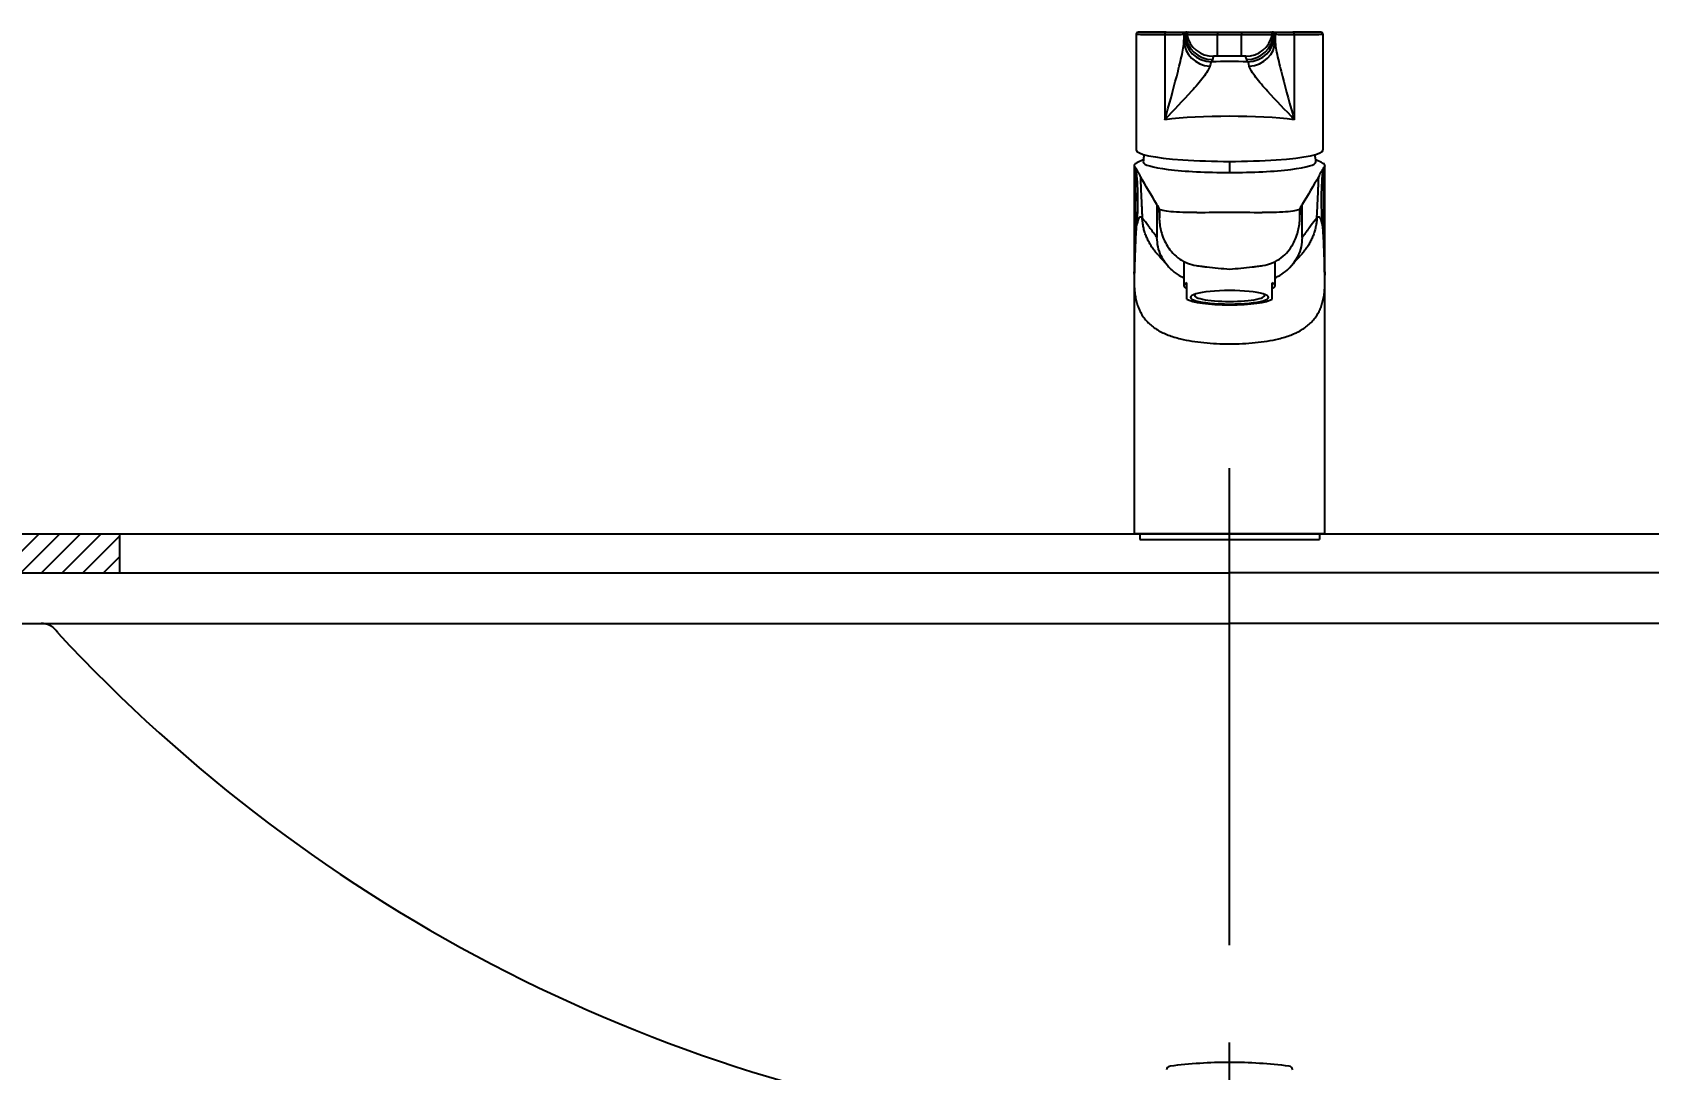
# Model space of a CAD drawing. Extents: x -3408 to 359, y -137 to 2100.
# Drawn here: x -2859 to -2443.9, y 681.5 to 948 of the extents above; entities that cross this region are included whole.
import ezdxf

# ---------------------------------------------------------------- set-up
doc = ezdxf.new("R2010")
doc.units = 0
doc.header["$LTSCALE"] = 50
doc.header["$MEASUREMENT"] = 0
doc.linetypes.add('CENTER', pattern=[2, 1.25, -0.25, 0.25, -0.25])
doc.linetypes.add('HIDDEN', pattern=[0.375, 0.25, -0.125])
doc.layers.get('0').update_dxf_attribs({"linetype": 'CONTINUOUS'})
doc.layers.get('DEFPOINTS').update_dxf_attribs({"linetype": 'CONTINUOUS'})
for name, color, linetype in [('1', 1, 'CENTER'), ('3', 3, 'CONTINUOUS'), ('5', 5, 'CONTINUOUS'), ('CENTER', 2, 'CENTER')]:
    doc.layers.add(name, color=color, linetype=linetype)
doc.styles.get("Standard").update_dxf_attribs({"font": 'NanumGothic.ttf'})
doc.dimstyles.get("Standard").update_dxf_attribs({"dimtxt": 2.5, "dimasz": 2, "dimexe": 2, "dimexo": 1, "dimgap": 2, "dimtad": 1, "dimdec": 0, "dimlfac": 10, "dimrnd": 1, "dimzin": 0, "dimdsep": 46, "dimtxsty": 'Standard', "dimcen": 0, "dimclrd": 7, "dimclre": 7, "dimclrt": 2, "dimadec": 0, "dimazin": 0, "dimtfac": 1, "dimtdec": 0, "dimtofl": 0, "dimtmove": 0, "dimatfit": 3, "dimfxl": 0, "dimtolj": 1, "dimtzin": 0, "dimarcsym": 0})

# ---------------------------------------------------------------- blocks, each defined once
blk = doc.blocks.new('*D5')
at = {"color": 3, "lineweight": -2}
for p, q in [((-2038.75, 809.14), (-1959.74, 809.14)), ((-1979.74, 789.14), (-1979.74, 666.64)), ((-1979.74, 499.14), (-1979.74, 621.64)), ((-2519.02, 479.14), (-1959.74, 479.14))]:
    blk.add_line(p, q, dxfattribs=at)
at = {"color": 3}
for points in [[(-1983.07, 789.14), (-1976.4, 789.14), (-1979.74, 809.14)], [(-1983.07, 499.14), (-1976.4, 499.14), (-1979.74, 479.14)]]:
    blk.add_solid(points, dxfattribs=at)
at = {"layer": 'DEFPOINTS', "color": 0}
for p in [(-2038.75, 809.14), (-2519.02, 479.14), (-1979.74, 479.14)]:
    blk.add_point(p, dxfattribs=at)
at = {"color": 2, "insert": (-1979.74, 644.14), "char_height": 25, "attachment_point": 5}
blk.add_mtext('\\A1;330', dxfattribs=at)
blk = doc.blocks.new('*D6')
at = {"color": 3, "lineweight": -2}
for p, q in [((-2154.31, 809.14), (-2098.52, 809.14)), ((-2118.52, 789.14), (-2118.52, 741.64)), ((-2118.52, 649.14), (-2118.52, 696.64)), ((-2520.97, 629.14), (-2098.52, 629.14))]:
    blk.add_line(p, q, dxfattribs=at)
at = {"color": 3}
for points in [[(-2121.85, 789.14), (-2115.18, 789.14), (-2118.52, 809.14)], [(-2121.85, 649.14), (-2115.18, 649.14), (-2118.52, 629.14)]]:
    blk.add_solid(points, dxfattribs=at)
at = {"layer": 'DEFPOINTS', "color": 0}
for p in [(-2154.31, 809.14), (-2520.97, 629.14), (-2118.52, 629.14)]:
    blk.add_point(p, dxfattribs=at)
at = {"color": 2, "insert": (-2118.52, 719.14), "char_height": 25, "attachment_point": 5}
blk.add_mtext('\\A1;180', dxfattribs=at)

msp = doc.modelspace()

# ---------------------------------------------------------------- hatches: boundary and pattern name
h = msp.add_hatch()
h.set_pattern_fill('ANSI31', color=256, scale=30, style=0)
h.set_pattern_definition([(45, (-3819.5182, 0), (-2.65165, 2.65165), [])])
h.paths.add_polyline_path([(-2836.51952, 809.14283), (-2836.51952, 819.14283), (-2948.73102, 819.14283), (-2948.73102, 809.14283)])

# ---------------------------------------------------------------- linework, layer by layer
at = {"ltscale": 0.5}
for p, q in [((-2527.01822, 819.14283), (-2576.01822, 819.14283)), ((-2528.44867, 819.14281), (-2574.58778, 819.14277)), ((-2574.58778, 819.14277), (-2574.58778, 817.66424)), ((-2528.44867, 819.14281), (-2528.44867, 817.66424))]:
    msp.add_line(p, q, dxfattribs=at)
at = {"color": 7, "linetype": 'HIDDEN'}
msp.add_line((-2569.0026, 819.14286), (-2569.0026, 819.14277), dxfattribs=at)
at = {"layer": '1', "color": 7, "linetype": 'Continuous'}
for p, q in [((-2575.51822, 947.44848), (-2575.51822, 917.72807)), ((-2568.13934, 947.4049), (-2568.13934, 925.4956)), ((-2563.11345, 947.44864), (-2563.22113, 947.44842)), ((-2563.22113, 947.44842), (-2563.22113, 945.76739)), ((-2563.13333, 947.39644), (-2563.11345, 947.44864)), ((-2562.72116, 947.94912), (-2562.61349, 947.94933)), ((-2554.60939, 947.95048), (-2554.60939, 947.34565)), ((-2554.60939, 947.95048), (-2548.42706, 947.95048)), ((-2554.60939, 941.81641), (-2554.60939, 947.34565)), ((-2548.42706, 947.34565), (-2554.60939, 947.34565)), ((-2548.42706, 947.95048), (-2548.42706, 947.34565)), ((-2548.42706, 941.81641), (-2548.42706, 947.34565)), ((-2540.42296, 947.94933), (-2540.31528, 947.94912)), ((-2539.92299, 947.44864), (-2539.90312, 947.39644)), ((-2539.81532, 947.44842), (-2539.92299, 947.44864)), ((-2539.81532, 947.44842), (-2539.81532, 945.76739)), ((-2534.89711, 947.4049), (-2534.89711, 925.4956)), ((-2527.51822, 917.72807), (-2527.51822, 947.44848)), ((-2555.92311, 940.96258), (-2556.13379, 940.40931)), ((-2548.42706, 941.81641), (-2554.60939, 941.81641)), ((-2546.90266, 940.40931), (-2547.11333, 940.96258)), ((-2551.51822, 914.80328), (-2551.51822, 911.94059)), ((-2563.26562, 889.08453), (-2563.26562, 882.85103)), ((-2539.76562, 882.85103), (-2539.76562, 889.08727)), ((-2562.46561, 879.44847), (-2562.46561, 883.59102)), ((-2560.51562, 880.65353), (-2560.51562, 880.39752)), ((-2542.51562, 880.39752), (-2542.51562, 880.65353)), ((-2540.56561, 879.44847), (-2540.56561, 883.59102)), ((-2574.58778, 817.66424), (-2528.44867, 817.66424))]:
    msp.add_line(p, q, dxfattribs=at)
for start, end in [(171.3782907, 176.268188), (3.731812, 8.6217093)]:
    msp.add_arc((-2551.51822, 913.21676), 22.19637, start, end, dxfattribs=at)
for centre, major_axis, ratio, start_param, end_param in [((-2551.51822, 947.94848), (-23.5, 0), 0.000022, 5.47740194, 7.374729491), ((-2551.51822, 947.44848), (-24, 0), 0.002517, 6.28316677, 7.088968674), ((-2567.79306, 947.44887), (0.00001, -0.5), 0.695239, 3.141561875, 4.800401043), ((-2579.22008, 947.44913), (-16, 0), 0.003831, 2.335809286, 3.130131837), ((-2579.22008, 947.94913), (-16.5, 0), 0.000022, 2.335809287, 3.130131837), ((-2562.72114, 947.44912), (0.00097, -0.5), 0.999935, 3.139694378, 4.711835315), ((-2556.13379, 947.40622), (6.54179, -2.49099), 0.999493, 3.506988499, 5.07605031), ((-2562.61346, 947.44933), (0.00097, -0.5), 0.999935, 3.139694378, 4.711835315), ((-2556.11737, 947.44932), (-7.4253, 0.16584), 0.062803, 0.343077868, 0.420223192), ((-2562.40246, 947.4497), (0.00081, -0.5), 0.999907, 3.140029813, 4.789267394), ((-2555.92311, 947.95949), (6.54179, -2.49099), 0.999493, 3.584133825, 5.07605031), ((-2556.11744, 947.94932), (-6.95588, -0.00172), 0.00065, 5.840394466, 5.917540187), ((-2562.02049, 947.45031), (0.00079, -0.5), 0.999901, 3.14007326, 4.91690311), ((-2555.65872, 948.78056), (6.7701, -1.77924), 0.999527, 3.604908181, 4.969270018), ((-2547.37772, 948.78056), (-6.7701, -1.77924), 0.999527, 1.313915289, 2.678277126), ((-2547.11333, 947.95949), (-6.54179, -2.49099), 0.999493, 1.207134997, 2.699051483), ((-2546.90266, 947.40622), (-6.54179, -2.49099), 0.999493, 1.207134997, 2.776196808), ((-2541.01595, 947.45031), (0.00079, 0.5), 0.999901, 4.507873083, 6.284702932), ((-2551.51822, 947.94848), (-23.5, 0), 0.000022, 2.038834006, 3.947376021), ((-2540.63399, 947.4497), (0.00081, 0.5), 0.999907, 4.635509709, 6.284747289), ((-2546.91901, 947.94932), (-6.95588, 0.00172), 0.00065, 3.507237773, 3.584383495), ((-2540.42298, 947.44933), (0.00097, 0.5), 0.999935, 4.712943228, 6.285084165), ((-2540.31531, 947.44912), (0.00097, 0.5), 0.999935, 4.712943228, 6.285084165), ((-2523.81637, 947.94913), (-16.5, 0), 0.000022, 0.011460816, 0.805783366), ((-2546.91907, 947.44932), (-7.4253, -0.16584), 0.062803, 2.721369461, 2.798514785), ((-2523.81637, 947.44913), (-16, 0), 0.003831, 0.011460816, 0.805783367), ((-2535.24338, 947.44887), (-0.00001, -0.5), 0.695239, 1.482784264, 3.141623432), ((-2551.51822, 947.44848), (-24, 0), 0.002517, 2.335809286, 3.141611191), ((-2556.22159, 945.77717), (6.99736, -0.19218), 0.930294, 3.172608166, 4.687010237), ((-2546.81486, 945.77717), (-6.99736, -0.19218), 0.930294, 1.59617507, 3.110577141), ((-2551.51822, 939.21338), (-40, 0), 0.030099, 4.59674225, 4.82803571), ((-2551.51822, 923.22046), (-24, 0), 0.131412, 3.947376021, 5.47740194), ((-2551.51822, 917.72807), (-24, 0), 0.121869, 0, 3.141592654), ((-2551.51822, 914.64), (-22.15, 0), 0.121869, 6.27528229, 7.853981634), ((-2551.51822, 914.64), (22.15, 0), 0.121869, 4.71238898, 6.291088324), ((-2551.51562, 882.85103), (-11.75, 0), 0.173648, 5.912046397, 6.654324217), ((-2551.51562, 879.8966), (-10, 0), 0.173648, 4.71238898, 7.853981634), ((-2551.51562, 880.39752), (-9, 0), 0.173648, 6.076085735, 7.853981634), ((-2551.51562, 879.8966), (10, 0), 0.173648, 4.71238898, 7.853981634), ((-2551.51562, 880.39752), (9, 0), 0.173648, 4.71238898, 6.490284879), ((-2551.51562, 882.85103), (-11.75, 0), 0.173648, 2.770453744, 3.512731564), ((-2551.51562, 879.8966), (-11.25, 0), 0.173648, 0.231456412, 1.570796327), ((-2551.51562, 879.8966), (11.25, 0), 0.173648, 4.71238898, 6.051728895)]:
    msp.add_ellipse(centre, major_axis=major_axis, ratio=ratio, start_param=start_param, end_param=end_param, dxfattribs=at)
for points, knots in [([(-2575.16612, 947.92524), (-2575.19186, 947.91762), (-2575.25723, 947.89233), (-2575.37003, 947.81637), (-2575.47127, 947.68158), (-2575.52087, 947.54111), (-2575.51419, 947.46238), (-2575.51095, 947.44246)], [0, 0, 0, 0, 0.124593274, 0.330708194, 0.627587225, 0.907042563, 1, 1, 1, 1]), ([(-2562.50989, 947.34799), (-2562.58049, 947.35901), (-2562.65013, 947.37002), (-2562.78023, 947.39086), (-2562.84087, 947.40068), (-2562.9009, 947.41049)], [0, 0, 0, 0, 0.528779335, 0.528779335, 1, 1, 1, 1]), ([(-2554.60939, 947.34565), (-2556.6824, 947.34565), (-2558.71274, 947.34588), (-2561.61282, 947.34672), (-2562.48064, 947.34734), (-2562.50989, 947.34799)], [0, 0, 0, 0, 0.5, 0.5, 1, 1, 1, 1]), ([(-2562.40249, 947.9497), (-2562.34324, 947.9498), (-2562.28368, 947.9499), (-2562.1565, 947.9501), (-2562.08879, 947.95021), (-2562.02052, 947.95031)], [0, 0, 0, 0, 0.47122097, 0.47122097, 1, 1, 1, 1]), ([(-2562.02052, 947.95031), (-2561.99318, 947.95036), (-2561.18551, 947.9504), (-2558.46436, 947.95046), (-2556.55711, 947.95048), (-2554.60939, 947.95048)], [0, 0, 0, 0, 0.5, 0.5, 1, 1, 1, 1]), ([(-2548.42706, 947.95048), (-2546.47934, 947.95048), (-2544.57647, 947.95046), (-2541.85275, 947.9504), (-2541.04327, 947.95036), (-2541.01592, 947.95031)], [0, 0, 0, 0, 0.5, 0.5, 1, 1, 1, 1]), ([(-2540.52656, 947.34799), (-2540.5558, 947.34734), (-2541.41679, 947.34672), (-2544.31305, 947.34588), (-2546.35441, 947.34565), (-2548.42706, 947.34565)], [0, 0, 0, 0, 0.5, 0.5, 1, 1, 1, 1]), ([(-2541.01592, 947.95031), (-2540.95508, 947.95022), (-2540.89469, 947.95012), (-2540.76732, 947.94992), (-2540.70045, 947.94981), (-2540.63396, 947.9497)], [0, 0, 0, 0, 0.471220972, 0.471220972, 1, 1, 1, 1]), ([(-2540.13555, 947.41049), (-2540.20291, 947.39948), (-2540.27103, 947.38846), (-2540.40149, 947.36763), (-2540.46364, 947.35781), (-2540.52656, 947.34799)], [0, 0, 0, 0, 0.528778721, 0.528778721, 1, 1, 1, 1]), ([(-2527.52637, 947.44857), (-2527.52276, 947.48251), (-2527.52355, 947.56986), (-2527.57609, 947.69604), (-2527.66005, 947.8049), (-2527.75041, 947.87459), (-2527.82591, 947.91263), (-2527.87031, 947.92556), (-2527.88503, 947.92904)], [0, 0, 0, 0, 0.153365259, 0.406483319, 0.611954428, 0.785582156, 0.930363722, 1, 1, 1, 1]), ([(-2568.13934, 925.4956), (-2567.04065, 929.286), (-2566.01402, 933.11155), (-2564.63796, 938.40156), (-2564.20465, 940.10693), (-2563.50615, 943.25011), (-2563.24063, 944.65601), (-2563.22113, 945.76739)], [0, 0, 0, 0, 0.5, 0.5, 0.75, 0.75, 1, 1, 1, 1]), ([(-2539.81532, 945.76739), (-2539.79582, 944.65601), (-2539.5303, 943.25011), (-2538.8318, 940.10693), (-2538.39849, 938.40156), (-2537.02243, 933.11155), (-2535.9958, 929.286), (-2534.89711, 925.4956)], [0, 0, 0, 0, 0.25, 0.25, 0.5, 0.5, 1, 1, 1, 1]), ([(-2556.57788, 939.27454), (-2556.76505, 938.51916), (-2557.4195, 937.48878), (-2559.14646, 935.21814), (-2560.19185, 934.01623), (-2563.4981, 930.38196), (-2565.9216, 927.9198), (-2568.13934, 925.4956)], [0, 0, 0, 0, 0.25, 0.25, 0.5, 0.5, 1, 1, 1, 1]), ([(-2555.65872, 941.78366), (-2555.69521, 941.64482), (-2555.73591, 941.50598), (-2555.8243, 941.23228), (-2555.87177, 941.09743), (-2555.92311, 940.96258)], [0, 0, 0, 0, 0.507283221, 0.507283221, 1, 1, 1, 1]), ([(-2554.60939, 941.81641), (-2554.62418, 941.81641), (-2554.63898, 941.8164), (-2554.76494, 941.81623), (-2554.87674, 941.8155), (-2555.08378, 941.81304), (-2555.18171, 941.81127), (-2555.35512, 941.80687), (-2555.43191, 941.80417), (-2555.55561, 941.79812), (-2555.60238, 941.79466), (-2555.64825, 941.78868), (-2555.65807, 941.78616), (-2555.65872, 941.78366)], [0, 0, 0, 0, 0.026090611, 0.026090611, 0.22514522, 0.22514522, 0.424804023, 0.424804023, 0.632121189, 0.632121189, 0.850642339, 0.850642339, 1, 1, 1, 1]), ([(-2547.37772, 941.78366), (-2547.37867, 941.78727), (-2547.39897, 941.79093), (-2547.47877, 941.79805), (-2547.54236, 941.80157), (-2547.70214, 941.80755), (-2547.79968, 941.81013), (-2548.01048, 941.81392), (-2548.12571, 941.81524), (-2548.30378, 941.81624), (-2548.36555, 941.81641), (-2548.42706, 941.81641)], [0, 0, 0, 0, 0.216993564, 0.216993564, 0.450628165, 0.450628165, 0.677028596, 0.677028596, 0.89123323, 0.89123323, 1, 1, 1, 1]), ([(-2547.11333, 940.96258), (-2547.1662, 941.10142), (-2547.21494, 941.24025), (-2547.30287, 941.51395), (-2547.34228, 941.64881), (-2547.37772, 941.78366)], [0, 0, 0, 0, 0.507283213, 0.507283213, 1, 1, 1, 1]), ([(-2534.89711, 925.4956), (-2537.11485, 927.9198), (-2539.53835, 930.38196), (-2542.84459, 934.01623), (-2543.88998, 935.21814), (-2545.61694, 937.48878), (-2546.2714, 938.51916), (-2546.45856, 939.27454)], [0, 0, 0, 0, 0.5, 0.5, 0.75, 0.75, 1, 1, 1, 1])]:
    msp.add_open_spline(points, degree=3, knots=knots, dxfattribs=at)
for points in [[(-2563.22113, 945.76739), (-2563.19358, 946.7704), (-2563.16432, 947.31505), (-2563.13333, 947.39644)], [(-2539.90312, 947.39644), (-2539.87213, 947.31505), (-2539.84287, 946.7704), (-2539.81532, 945.76739)], [(-2556.13379, 940.40931), (-2556.26154, 940.35215), (-2556.4055, 939.97027), (-2556.57788, 939.27454)], [(-2546.45856, 939.27454), (-2546.63095, 939.97027), (-2546.7749, 940.35215), (-2546.90266, 940.40931)]]:
    msp.add_open_spline(points, degree=3, dxfattribs=at)
at = {"layer": '3', "color": 7}
for p, q in [((-2876.51614, 809.14283), (-2551.51614, 809.14283)), ((-2226.51614, 809.14283), (-2551.51614, 809.14283)), ((-2876.51614, 796.14283), (-2551.51614, 796.14283)), ((-2226.51614, 796.14283), (-2551.51614, 796.14283))]:
    msp.add_line(p, q, dxfattribs=at)
for centre, radius, start, end in [((-2856.70513, 791.14283), 5, 31.4004294, 90), ((-2551.21358, 1072.64817), 410.51326, 222.7963071, 263.3915485), ((-2551.8187, 1072.64817), 410.51326, 276.6084515, 317.2036929)]:
    msp.add_arc(centre, radius, start, end, dxfattribs=at)
at = {"layer": '3'}
for centre, radius, start, end in [((-2566.66614, 681.31528), 1.1, 97.3204137, 169.426199), ((-2551.51614, 563.38442), 120, 90, 97.3204137), ((-2551.51614, 563.38442), 120, 82.6795863, 90), ((-2536.36614, 681.31528), 1.1, 10.573801, 82.6795863)]:
    msp.add_arc(centre, radius, start, end, dxfattribs=at)
at = {"layer": '5', "color": 7, "linetype": 'Continuous'}
for p, q in [((-2576.00822, 912.61941), (-2576.00822, 886.46682)), ((-2527.02822, 886.46682), (-2527.02822, 912.61931)), ((-2576.01822, 884.00149), (-2576.01822, 819.14283)), ((-2527.01822, 819.14283), (-2527.01822, 884.00149))]:
    msp.add_line(p, q, dxfattribs=at)
at = {"layer": '5'}
for p, q in [((-2948.73102, 819.14283), (-2836.51952, 819.14283)), ((-2855.51822, 819.14283), (-2254.8352, 819.14283)), ((-2836.51952, 809.14283), (-2836.51952, 819.14283)), ((-2948.73102, 809.14283), (-2836.51952, 809.14283))]:
    msp.add_line(p, q, dxfattribs=at)
at = {"layer": '5', "color": 7, "linetype": 'Continuous'}
for centre, major_axis, ratio, start_param, end_param in [((-2551.51823, 577.62163), (-275.13706, 605.08517), 0.19969, 5.188366341, 5.202485322), ((-2551.51827, 577.62071), (-275.13738, -605.08626), 0.199691, 4.222292031, 4.236410992), ((-2545.59131, 471.13526), (-308.85567, 729.1077), 0.215241, 5.251623018, 5.252138446), ((-2551.276, 581.95022), (-273.59727, -599.90294), 0.198909, 4.24099972, 4.241597583)]:
    msp.add_ellipse(centre, major_axis=major_axis, ratio=ratio, start_param=start_param, end_param=end_param, dxfattribs=at)
for points, knots in [([(-2573.60523, 915.18465), (-2573.63073, 915.17627), (-2574.36482, 914.93498), (-2575.4851, 914.46061), (-2576.05286, 913.91456), (-2576.01947, 913.59107), (-2575.9227, 913.44795), (-2575.84356, 913.35364), (-2575.68988, 913.15138), (-2575.56995, 912.97133), (-2575.48191, 912.83919)], [0, 0, 0, 0, 0.009640186, 0.277537898, 0.544008045, 0.678609445, 0.712369927, 0.746135578, 0.813663, 1, 1, 1, 1]), ([(-2527.55453, 912.83919), (-2527.4665, 912.97133), (-2527.34656, 913.15138), (-2527.19289, 913.35364), (-2527.11375, 913.44795), (-2527.01698, 913.59107), (-2526.98359, 913.91456), (-2527.55134, 914.46061), (-2528.67163, 914.93498), (-2529.40572, 915.17627), (-2529.43122, 915.18465)], [0, 0, 0, 0, 0.186337, 0.253864422, 0.287630073, 0.321390555, 0.455991955, 0.722462102, 0.990359814, 1, 1, 1, 1]), ([(-2575.97461, 912.78238), (-2575.99809, 912.72491), (-2576.00929, 912.66768), (-2576.00656, 912.53226), (-2575.98174, 912.45524), (-2575.92768, 912.37423), (-2575.92132, 912.36524), (-2575.90785, 912.34708), (-2575.90074, 912.36635), (-2575.87852, 912.10305), (-2575.86537, 911.70733), (-2575.82478, 910.62414), (-2575.79585, 909.84947), (-2575.76353, 909.08476)], [0, 0, 0, 0, 0.26691046, 0.26691046, 0.63345523, 0.63345523, 0.679273326, 0.679273326, 0.725091423, 0.725091423, 0.816727615, 0.816727615, 1, 1, 1, 1]), ([(-2575.76353, 909.08476), (-2575.74031, 908.53546), (-2575.73024, 907.97099), (-2575.71318, 906.85213), (-2575.70781, 906.29124), (-2575.70691, 904.62927), (-2575.74137, 903.57039), (-2575.76472, 902.49918)], [0, 0, 0, 0, 0.25, 0.25, 0.5, 0.5, 1, 1, 1, 1]), ([(-2575.48191, 912.83919), (-2575.44458, 912.77958), (-2575.28685, 912.52774), (-2575.09624, 912.17721), (-2574.89384, 911.78906), (-2574.69407, 911.40059), (-2574.53067, 911.11022), (-2574.42174, 910.91664)], [0, 0, 0, 0, 0.093674994, 0.39577932, 0.546834463, 0.697889657, 1, 1, 1, 1]), ([(-2575.30066, 898.71354), (-2575.26043, 899.20792), (-2575.21752, 899.76662), (-2575.14642, 900.93206), (-2575.11738, 901.54554), (-2575.05473, 903.37573), (-2575.04172, 904.59776), (-2575.07211, 907.04826), (-2575.11709, 908.29038), (-2575.25906, 910.64546), (-2575.35716, 911.76983), (-2575.48186, 912.83926)], [0, 0, 0, 0, 0.125, 0.125, 0.25, 0.25, 0.5, 0.5, 0.75, 0.75, 1, 1, 1, 1]), ([(-2528.61471, 910.91664), (-2528.50578, 911.11022), (-2528.34237, 911.40059), (-2528.1426, 911.78906), (-2527.9402, 912.17721), (-2527.7496, 912.52774), (-2527.59187, 912.77958), (-2527.55453, 912.83919)], [0, 0, 0, 0, 0.302110343, 0.453165537, 0.60422068, 0.906325006, 1, 1, 1, 1]), ([(-2527.55459, 912.83926), (-2527.67928, 911.76983), (-2527.77738, 910.64546), (-2527.91935, 908.29038), (-2527.96434, 907.04826), (-2527.99473, 904.59776), (-2527.98171, 903.37573), (-2527.91906, 901.54554), (-2527.89002, 900.93206), (-2527.81892, 899.76662), (-2527.77601, 899.20792), (-2527.73579, 898.71354)], [0, 0, 0, 0, 0.25, 0.25, 0.5, 0.5, 0.75, 0.75, 0.875, 0.875, 1, 1, 1, 1]), ([(-2527.27172, 902.49918), (-2527.29507, 903.57039), (-2527.32954, 904.62927), (-2527.32864, 906.29124), (-2527.32326, 906.85213), (-2527.30621, 907.97099), (-2527.29613, 908.53546), (-2527.27292, 909.08476)], [0, 0, 0, 0, 0.5, 0.5, 0.75, 0.75, 1, 1, 1, 1]), ([(-2527.27292, 909.08476), (-2527.2406, 909.84947), (-2527.21166, 910.62414), (-2527.17107, 911.70733), (-2527.15792, 912.10305), (-2527.1357, 912.36635), (-2527.12859, 912.34708), (-2527.11513, 912.36524), (-2527.10876, 912.37423), (-2527.05471, 912.45524), (-2527.02988, 912.53226), (-2527.02716, 912.66765), (-2527.03834, 912.72483), (-2527.06179, 912.78225)], [0, 0, 0, 0, 0.183306278, 0.183306278, 0.274959417, 0.274959417, 0.320785986, 0.320785986, 0.366612556, 0.366612556, 0.733225112, 0.733225112, 1, 1, 1, 1]), ([(-2575.76472, 902.49918), (-2575.80071, 900.84858), (-2575.82278, 899.18194), (-2575.84936, 895.81748), (-2575.85369, 894.12131), (-2575.87178, 890.74503), (-2575.88185, 889.04377), (-2575.92385, 887.02906), (-2575.93404, 886.61724), (-2575.95936, 886.14691), (-2575.97048, 886.02251), (-2575.99048, 885.97594), (-2575.99809, 886.04269), (-2576.00678, 886.22648), (-2576.00871, 886.33433), (-2576.00863, 886.45517)], [0, 0, 0, 0, 0.276132523, 0.276132523, 0.552265045, 0.552265045, 0.828397568, 0.828397568, 0.897430699, 0.897430699, 0.931947264, 0.931947264, 0.96646383, 0.96646383, 1, 1, 1, 1]), ([(-2570.18918, 903.71126), (-2570.19142, 902.97593), (-2570.19325, 901.48964), (-2570.18901, 899.63834), (-2570.18202, 898.18976), (-2570.17521, 897.12678), (-2570.16844, 896.26652), (-2570.1629, 895.68087), (-2570.16049, 895.39975), (-2570.15928, 895.28428), (-2570.15885, 895.25062)], [0, 0, 0, 0, 0.254674071, 0.509348143, 0.636685179, 0.764022214, 0.89135925, 0.955027768, 0.986862027, 1, 1, 1, 1]), ([(-2559.88951, 901.69183), (-2562.47428, 901.66274), (-2564.84608, 901.71865), (-2568.31489, 902.01743), (-2569.33824, 902.2556), (-2569.51715, 902.5618)], [0, 0, 0, 0, 0.5, 0.5, 1, 1, 1, 1]), ([(-2533.5193, 902.5618), (-2533.69821, 902.2556), (-2534.72156, 902.01743), (-2538.19036, 901.71865), (-2540.56217, 901.66274), (-2543.14693, 901.69183)], [0, 0, 0, 0, 0.5, 0.5, 1, 1, 1, 1]), ([(-2532.8776, 895.25062), (-2532.87717, 895.28428), (-2532.87595, 895.39975), (-2532.87355, 895.68087), (-2532.86801, 896.26652), (-2532.86123, 897.12678), (-2532.85443, 898.18976), (-2532.84743, 899.63834), (-2532.8432, 901.48964), (-2532.84503, 902.97593), (-2532.84726, 903.71126)], [0, 0, 0, 0, 0.013137973, 0.044972232, 0.10864075, 0.235977786, 0.363314821, 0.490651857, 0.745325929, 1, 1, 1, 1]), ([(-2527.02782, 886.44996), (-2527.02779, 886.33123), (-2527.02973, 886.22517), (-2527.03835, 886.04269), (-2527.04596, 885.97594), (-2527.06597, 886.02251), (-2527.07708, 886.14691), (-2527.1024, 886.61724), (-2527.11259, 887.02906), (-2527.1546, 889.04377), (-2527.16467, 890.74503), (-2527.18276, 894.12131), (-2527.18709, 895.81748), (-2527.21367, 899.18194), (-2527.23574, 900.84858), (-2527.27172, 902.49918)], [0, 0, 0, 0, 0.033069867, 0.033069867, 0.067603086, 0.067603086, 0.102136305, 0.102136305, 0.171202743, 0.171202743, 0.447468495, 0.447468495, 0.723734248, 0.723734248, 1, 1, 1, 1]), ([(-2576.0101, 886.02287), (-2576.0112, 885.91366), (-2576.01032, 885.81704), (-2576.00068, 885.57202), (-2575.98062, 885.54067), (-2575.93778, 885.95974), (-2575.91936, 886.30385), (-2575.86983, 887.34627), (-2575.84197, 888.10019), (-2575.78538, 889.59363), (-2575.75754, 890.34444), (-2575.67483, 892.58007), (-2575.62342, 894.0542), (-2575.52596, 896.08099), (-2575.48903, 896.72439), (-2575.40376, 897.83706), (-2575.3544, 898.29857), (-2575.30067, 898.71349)], [0, 0, 0, 0, 0.033628913, 0.033628913, 0.102655419, 0.102655419, 0.171681926, 0.171681926, 0.309734938, 0.309734938, 0.44778795, 0.44778795, 0.723893975, 0.723893975, 0.861946988, 0.861946988, 1, 1, 1, 1]), ([(-2573.93981, 900.22578), (-2573.95558, 900.24453), (-2573.98699, 900.28026), (-2574.03529, 900.32956), (-2574.08634, 900.37568), (-2574.14168, 900.41837), (-2574.20284, 900.45641), (-2574.27132, 900.48716), (-2574.33573, 900.503), (-2574.39237, 900.50622), (-2574.43756, 900.50268), (-2574.48507, 900.49189), (-2574.55101, 900.4663), (-2574.63733, 900.41039), (-2574.74413, 900.29789), (-2574.83329, 900.16284), (-2574.90322, 900.02997), (-2574.97181, 899.88115), (-2575.05537, 899.66405), (-2575.15293, 899.3485), (-2575.23432, 899.02562), (-2575.28325, 898.79886), (-2575.30066, 898.71353)], [0, 0, 0, 0, 0.060401043, 0.120802086, 0.181203129, 0.241604173, 0.302005216, 0.362406259, 0.422807302, 0.453007824, 0.483208345, 0.513408867, 0.543609388, 0.604010431, 0.664411474, 0.724812518, 0.755013039, 0.785213561, 0.845614604, 0.906015647, 0.96641669, 1, 1, 1, 1]), ([(-2569.87916, 890.78319), (-2569.90376, 890.80935), (-2570.19087, 891.11701), (-2570.71296, 891.72637), (-2571.38938, 892.6488), (-2571.99272, 893.61741), (-2572.52223, 894.62897), (-2572.97533, 895.68079), (-2573.34942, 896.76972), (-2573.64017, 897.89253), (-2573.84429, 899.04503), (-2573.91867, 899.83008), (-2573.93981, 900.22578)], [0, 0, 0, 0, 0.01025482, 0.120226507, 0.230198193, 0.34016988, 0.450141567, 0.560113253, 0.67008494, 0.780056627, 0.890028313, 1, 1, 1, 1]), ([(-2570.15888, 895.25074), (-2570.27062, 895.40527), (-2570.38215, 895.55945), (-2571.10934, 896.56312), (-2571.71901, 897.39722), (-2572.86688, 898.90765), (-2573.40632, 899.59136), (-2573.93981, 900.22578)], [0, 0, 0, 0, 0.086715817, 0.086715817, 0.566384219, 0.566384219, 1, 1, 1, 1]), ([(-2569.55783, 899.93236), (-2569.51593, 899.37735), (-2569.43571, 898.31474), (-2569.07702, 896.61898), (-2568.47911, 894.83239), (-2567.50407, 892.95569), (-2566.13278, 891.17215), (-2564.39441, 889.68252), (-2562.35308, 888.55059), (-2560.85772, 888.22645), (-2560.10337, 888.06294)], [0, 0, 0, 0, 0.106283549, 0.203490978, 0.325122874, 0.455595475, 0.589497719, 0.729867048, 0.86372809, 1, 1, 1, 1]), ([(-2542.93308, 888.06294), (-2542.17873, 888.22645), (-2540.68336, 888.55059), (-2538.64203, 889.68252), (-2536.90366, 891.17215), (-2535.53237, 892.95569), (-2534.55733, 894.83239), (-2533.95943, 896.61898), (-2533.60073, 898.31474), (-2533.52052, 899.37735), (-2533.47862, 899.93236)], [0, 0, 0, 0, 0.13627191, 0.270132952, 0.410502281, 0.544404525, 0.674877126, 0.796509022, 0.893716451, 1, 1, 1, 1]), ([(-2529.09664, 900.22578), (-2529.11777, 899.83008), (-2529.19216, 899.04503), (-2529.39627, 897.89253), (-2529.68703, 896.76972), (-2530.06112, 895.68079), (-2530.51421, 894.62897), (-2531.04373, 893.61741), (-2531.64706, 892.6488), (-2532.32349, 891.72637), (-2532.84558, 891.11701), (-2533.13269, 890.80935), (-2533.15728, 890.78319)], [0, 0, 0, 0, 0.109971687, 0.219943373, 0.32991506, 0.439886747, 0.549858433, 0.65983012, 0.769801807, 0.879773493, 0.98974518, 1, 1, 1, 1]), ([(-2529.09664, 900.22578), (-2529.63013, 899.59136), (-2530.16957, 898.90765), (-2531.31744, 897.39722), (-2531.92711, 896.56312), (-2532.65429, 895.55945), (-2532.76583, 895.40527), (-2532.87756, 895.25074)], [0, 0, 0, 0, 0.433615781, 0.433615781, 0.913284183, 0.913284183, 1, 1, 1, 1]), ([(-2527.73578, 898.71353), (-2527.75319, 898.79886), (-2527.80213, 899.02562), (-2527.88352, 899.3485), (-2527.98108, 899.66405), (-2528.06463, 899.88115), (-2528.13322, 900.02997), (-2528.20316, 900.16284), (-2528.29232, 900.29789), (-2528.39911, 900.41039), (-2528.48544, 900.4663), (-2528.55138, 900.49189), (-2528.59888, 900.50268), (-2528.64408, 900.50622), (-2528.70071, 900.503), (-2528.76512, 900.48716), (-2528.83361, 900.45641), (-2528.89477, 900.41837), (-2528.95011, 900.37568), (-2529.00115, 900.32956), (-2529.04945, 900.28026), (-2529.08087, 900.24453), (-2529.09664, 900.22578)], [0, 0, 0, 0, 0.03358331, 0.093984353, 0.154385396, 0.214786439, 0.244986961, 0.275187482, 0.335588526, 0.395989569, 0.456390612, 0.486591133, 0.516791655, 0.546992176, 0.577192698, 0.637593741, 0.697994784, 0.758395827, 0.818796871, 0.879197914, 0.939598957, 1, 1, 1, 1]), ([(-2527.73578, 898.71349), (-2527.68205, 898.29857), (-2527.63268, 897.83706), (-2527.54742, 896.72439), (-2527.51049, 896.08099), (-2527.41303, 894.0542), (-2527.36161, 892.58007), (-2527.2789, 890.34444), (-2527.25107, 889.59363), (-2527.19448, 888.10019), (-2527.16661, 887.34627), (-2527.11709, 886.30385), (-2527.09866, 885.95974), (-2527.05582, 885.54067), (-2527.03576, 885.57202), (-2527.02608, 885.81814), (-2527.02522, 885.9163), (-2527.02639, 886.02735)], [0, 0, 0, 0, 0.137989692, 0.137989692, 0.275979384, 0.275979384, 0.551958767, 0.551958767, 0.689948459, 0.689948459, 0.827938151, 0.827938151, 0.896932997, 0.896932997, 0.965927843, 0.965927843, 1, 1, 1, 1]), ([(-2566.85986, 887.39382), (-2567.33156, 887.87173), (-2568.14777, 888.85577), (-2569.20555, 890.68695), (-2569.9818, 892.81894), (-2570.10079, 894.45286), (-2570.15888, 895.25062)], [0, 0, 0, 0, 0.230606311, 0.436995768, 0.72511041, 1, 1, 1, 1]), ([(-2532.87756, 895.25062), (-2532.93566, 894.45286), (-2533.05465, 892.81894), (-2533.83089, 890.68695), (-2534.91185, 888.81566), (-2535.77163, 887.79181), (-2536.29041, 887.28007), (-2536.29832, 887.2723)], [0, 0, 0, 0, 0.269581074, 0.552131804, 0.754535582, 0.996265886, 1, 1, 1, 1]), ([(-2567.37187, 887.94758), (-2567.25936, 887.81597), (-2566.98664, 887.51697), (-2566.42992, 886.96608), (-2565.68355, 886.33197), (-2564.70135, 885.64333), (-2563.84355, 885.17116), (-2563.31879, 884.93947), (-2563.23064, 884.90205)], [0, 0, 0, 0, 0.129188082, 0.285112375, 0.471144883, 0.690724284, 0.948430387, 1, 1, 1, 1]), ([(-2560.10337, 888.06294), (-2559.62246, 887.99453), (-2558.73534, 887.86834), (-2557.8445, 887.77093), (-2557.43646, 887.72725), (-2557.41267, 887.7247), (-2557.38887, 887.72216), (-2557.36508, 887.71962), (-2555.41613, 887.51124), (-2553.46718, 887.30286), (-2551.51822, 887.09448)], [0, 0, 0, 0, 0.542099264, 1, 1, 1, 1.026700563, 1.026700563, 1.026700563, 3.213781817, 3.213781817, 3.213781817, 3.213781817]), ([(-2551.51822, 887.09449), (-2549.56953, 887.30283), (-2547.62084, 887.51118), (-2545.67215, 887.71953), (-2545.64844, 887.72206), (-2545.62473, 887.7246), (-2545.60102, 887.72713), (-2545.19263, 887.77085), (-2544.30144, 887.86829), (-2543.41398, 887.99453), (-2542.93308, 888.06294)], [-2.212541124, -2.212541124, -2.212541124, -2.212541124, -0.026597588, -0.026597588, -0.026597588, 0, 0, 0, 0.458114092, 1, 1, 1, 1]), ([(-2539.79993, 884.89142), (-2539.58694, 884.98536), (-2538.63865, 885.45267), (-2537.14614, 886.41987), (-2536.10754, 887.42614), (-2535.66457, 887.94758)], [0, 0, 0, 0, 0.128317924, 0.584152365, 1, 1, 1, 1]), ([(-2576.01826, 883.97779), (-2576.01856, 883.64341), (-2576.00491, 882.8095), (-2575.9207, 881.50996), (-2575.73138, 880.09945), (-2575.43917, 878.75084), (-2575.03521, 877.47004), (-2574.51264, 876.26268), (-2573.86512, 875.13419), (-2573.08872, 874.08909), (-2572.18086, 873.13101), (-2571.14233, 872.26198), (-2569.97555, 871.48277), (-2568.68589, 870.79225), (-2567.27995, 870.18841), (-2565.76709, 869.66731), (-2564.69387, 869.37224), (-2564.14297, 869.23697)], [0, 0, 0, 0, 0.044890147, 0.113112279, 0.181334412, 0.249556544, 0.317778676, 0.386000809, 0.454222941, 0.522445073, 0.590667206, 0.658889338, 0.727111471, 0.795333603, 0.863555735, 0.931777868, 1, 1, 1, 1]), ([(-2538.89347, 869.23697), (-2538.34257, 869.37224), (-2537.26935, 869.66731), (-2535.75649, 870.18841), (-2534.35055, 870.79225), (-2533.06089, 871.48277), (-2531.89411, 872.26198), (-2530.85558, 873.13101), (-2529.94773, 874.08909), (-2529.17133, 875.13419), (-2528.52381, 876.26268), (-2528.00124, 877.47004), (-2527.59728, 878.75084), (-2527.30506, 880.09945), (-2527.11575, 881.50996), (-2527.02981, 882.83614), (-2527.01703, 883.69825), (-2527.01837, 884.06095)], [0, 0, 0, 0, 0.067969413, 0.135938825, 0.203908238, 0.271877651, 0.339847064, 0.407816476, 0.475785889, 0.543755302, 0.611724715, 0.679694127, 0.74766354, 0.815632953, 0.883602366, 0.951571778, 1, 1, 1, 1])]:
    msp.add_open_spline(points, degree=3, knots=knots, dxfattribs=at)
for points, degree in [([(-2576.02667, 913.70257), (-2576.03164, 912.6195)], 1), ([(-2527.02, 912.6195), (-2527.0417, 913.16018), (-2527.00126, 913.7006)], 2), ([(-2575.76353, 909.08476), (-2575.57449, 910.33993), (-2575.48046, 911.59341), (-2575.48186, 912.8392)], 3), ([(-2574.42174, 910.91664), (-2574.21328, 905.34617), (-2573.9398, 900.22571)], 2), ([(-2529.09664, 900.22571), (-2528.82316, 905.34617), (-2528.61471, 910.91664)], 2), ([(-2527.55458, 912.8392), (-2527.55598, 911.59341), (-2527.46195, 910.33993), (-2527.27292, 909.08476)], 3), ([(-2575.30066, 898.71363), (-2575.33128, 899.97236), (-2575.48628, 901.23684), (-2575.76472, 902.49918)], 3), ([(-2570.18918, 903.71126), (-2570.02456, 903.42985), (-2569.85992, 903.14831), (-2569.69528, 902.86663)], 3), ([(-2569.69528, 902.86663), (-2569.62445, 901.41771), (-2569.55783, 899.93236)], 2), ([(-2569.51715, 902.5618), (-2569.52773, 901.66625), (-2569.5408, 900.7837), (-2569.55783, 899.93236)], 3), ([(-2559.88951, 901.69183), (-2554.33364, 901.75435), (-2548.70574, 901.75438), (-2543.14693, 901.69183)], 3), ([(-2533.47862, 899.93236), (-2533.49564, 900.7837), (-2533.50872, 901.66625), (-2533.5193, 902.5618)], 3), ([(-2533.47862, 899.93236), (-2533.412, 901.41771), (-2533.34116, 902.86663)], 2), ([(-2533.34116, 902.86663), (-2533.17652, 903.14831), (-2533.01189, 903.42985), (-2532.84726, 903.71126)], 3), ([(-2527.27172, 902.49918), (-2527.55016, 901.23684), (-2527.70517, 899.97236), (-2527.73579, 898.71363)], 3), ([(-2569.88429, 890.77637), (-2568.56608, 889.36058), (-2567.36406, 887.9382)], 2), ([(-2535.67238, 887.9382), (-2534.47036, 889.36058), (-2533.15216, 890.77637)], 2), ([(-2576.00745, 885.88498), (-2576.01814, 884.04128)], 1), ([(-2576.01235, 886.46863), (-2576.0051, 886.25589), (-2576.01158, 886.05556)], 2), ([(-2576.00597, 886.23482), (-2576.00723, 886.18924), (-2576.00824, 886.14508), (-2576.00899, 886.10251)], 3), ([(-2527.0183, 884.04128), (-2527.0295, 885.79838)], 1), ([(-2527.02121, 886.06025), (-2527.03219, 886.25578), (-2527.02794, 886.46402)], 2), ([(-2576.01806, 884.06439), (-2576.01817, 884.0355), (-2576.01824, 884.00663), (-2576.01826, 883.97779)], 3), ([(-2564.14297, 869.23697), (-2563.2032, 869.00619), (-2561.24039, 868.61596), (-2558.10606, 868.21971), (-2554.84414, 867.99135), (-2552.62686, 867.94169), (-2551.51822, 867.94169)], 3), ([(-2551.51822, 867.94169), (-2550.40958, 867.94169), (-2548.1923, 867.99135), (-2544.93039, 868.21971), (-2541.79606, 868.61596), (-2539.83325, 869.00619), (-2538.89347, 869.23697)], 3)]:
    msp.add_open_spline(points, degree=degree, dxfattribs=at)
at = {"layer": 'CENTER', "color": 1, "linetype": 'CENTER', "ltscale": 2}
msp.add_line((-2551.51822, 313.48497), (-2551.51822, 836.02487), dxfattribs=at)

# ---------------------------------------------------------------- dimensions: what is measured, and where the dimension line sits
for base, p1, p2, picture, middle in [((-2118.51822, 629.14283), (-2154.30542, 809.14283), (-2520.96507, 629.14283), '*D6', (-2118.51822, 719.14283)), ((-1979.73803, 479.14283), (-2038.75199, 809.14283), (-2519.01822, 479.14283), '*D5', (-1979.73803, 644.14283))]:
    dim = msp.add_linear_dim(base=base, p1=p1, p2=p2, angle=90, dimstyle='Standard', override={"dimtxt": 25, "dimasz": 20, "dimexe": 20, "dimexo": 0, "dimgap": 10, "dimtih": 1, "dimtoh": 1, "dimdec": 4, "dimlfac": 1, "dimzin": 8, "dimclrd": 3, "dimclre": 3, "dimtdec": 4, "dimarcsym": 1})
    dim.commit()
    dim.dimension.update_dxf_attribs({"geometry": picture, "text_midpoint": middle})

doc.saveas('drawing.dxf')
